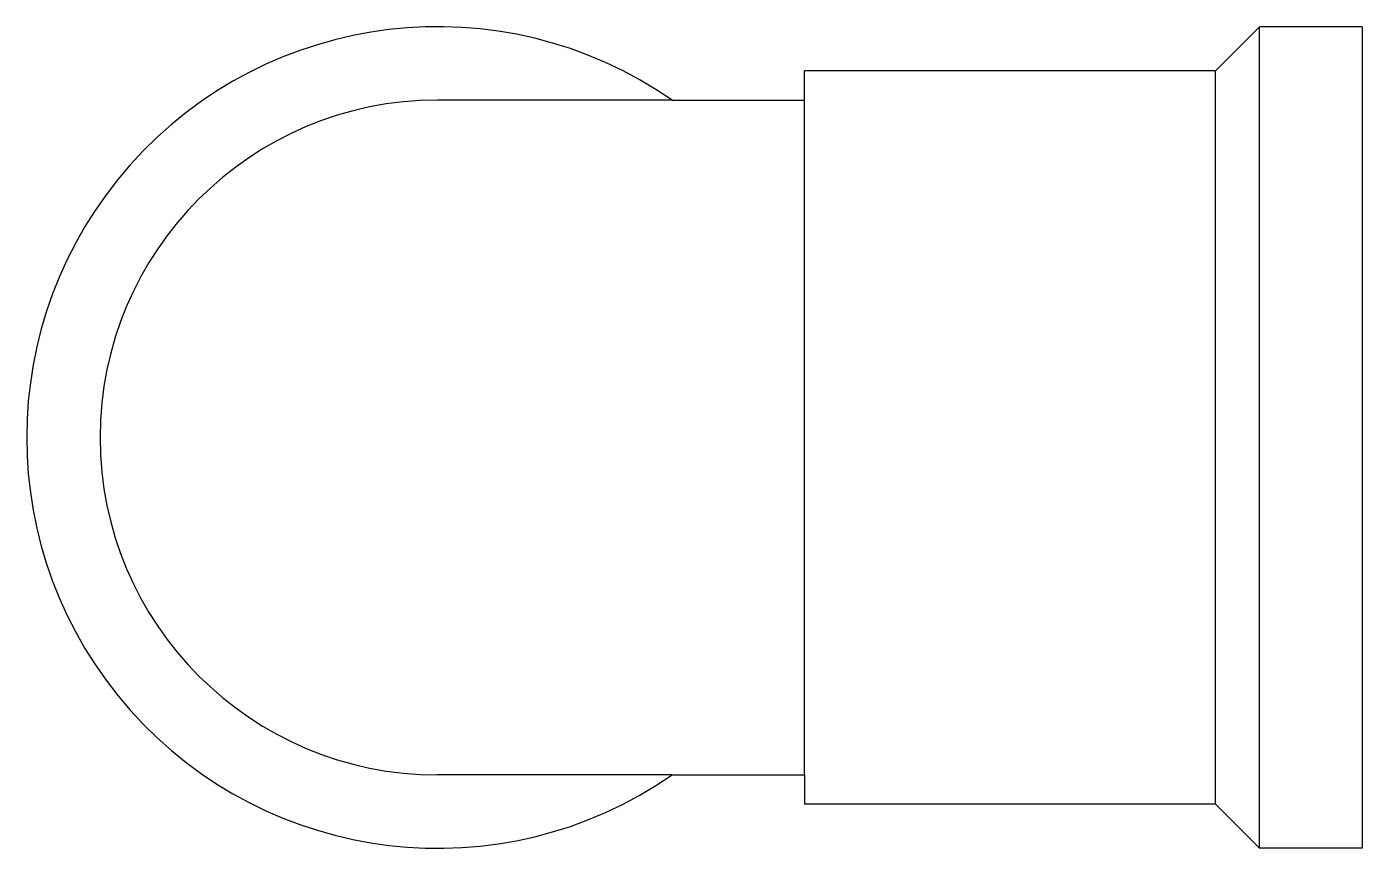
# Model space of a CAD drawing. Header units: millimetres. Extents: x 2733.2991 to 2733.3901, y 1355.6826 to 1355.7386.
import ezdxf

# ---------------------------------------------------------------- set-up
doc = ezdxf.new("R2010")
doc.units = ezdxf.units.MM

msp = doc.modelspace()

# ---------------------------------------------------------------- linework, layer by layer
for p, q in [((2733.380062490595, 1355.735638378876), (2733.383062490595, 1355.738638378876)), ((2733.383062490595, 1355.682638378876), (2733.383062490595, 1355.738638378876)), ((2733.390062490595, 1355.738638378876), (2733.383062490595, 1355.738638378876)), ((2733.390062490595, 1355.738638378876), (2733.390062490595, 1355.682638378876)), ((2733.352062490595, 1355.733638378876), (2733.352062490595, 1355.735638378876)), ((2733.380062490595, 1355.735638378876), (2733.352062490595, 1355.735638378876)), ((2733.380062490595, 1355.685638378876), (2733.380062490595, 1355.735638378876)), ((2733.343031210017, 1355.733638378876), (2733.327062490594, 1355.733638378876)), ((2733.343031210017, 1355.733638378876), (2733.352062490595, 1355.733638378876)), ((2733.352062490595, 1355.687638378876), (2733.352062490595, 1355.733638378876)), ((2733.343031210017, 1355.687638378876), (2733.327062490594, 1355.687638378876)), ((2733.343031210017, 1355.687638378876), (2733.352062490595, 1355.687638378876)), ((2733.352062490595, 1355.687638378876), (2733.352062490595, 1355.685638378876)), ((2733.380062490595, 1355.685638378876), (2733.352062490595, 1355.685638378876)), ((2733.380062490595, 1355.685638378876), (2733.383062490595, 1355.682638378876)), ((2733.390062490595, 1355.682638378876), (2733.383062490595, 1355.682638378876))]:
    msp.add_line(p, q)
for radius, start, end in [(0.028, 55.22805596806003, 304.77194403194), (0.023, 90, 270)]:
    msp.add_arc((2733.327062490594, 1355.710638378876), radius, start, end)

doc.saveas('drawing.dxf')
